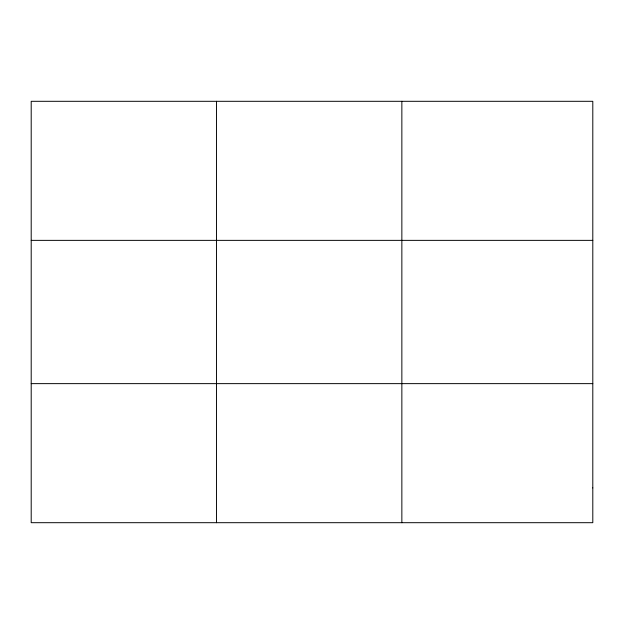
<?xml version="1.0" encoding="UTF-8"?>
<svg xmlns="http://www.w3.org/2000/svg" width="624" height="624" viewBox="0 0 624 624"><rect width="100%" height="100%" fill="white"/><g stroke="black" fill="none" stroke-linecap="round" stroke-linejoin="round"><path stroke-width="0.94" d="M216.528 522.694L216.528 101.306M401.856 522.694L401.856 101.306M31.2 240.365L592.8 240.365M31.2 383.635L592.8 383.635M592.8 487.929L592.8 522.694L31.2 522.694L31.2 101.306L592.8 101.306L592.8 487.929"/></g></svg>
